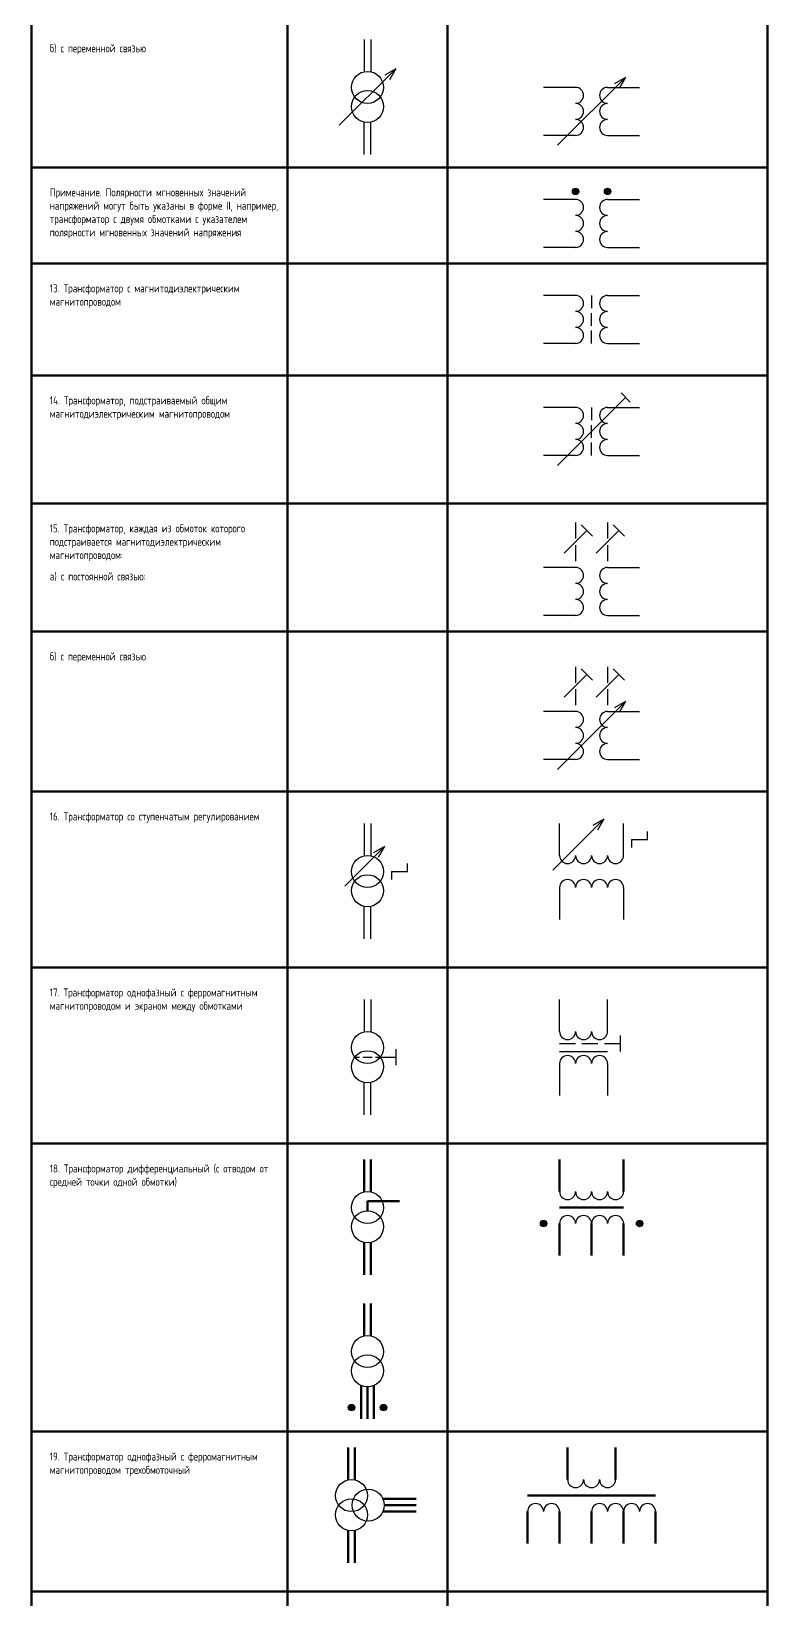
# Model space of a CAD drawing. Header units: millimetres. Extents: x 160 to 1402, y -1416 to 264.
# Drawn here: x 592.2 to 822.2, y -718.3 to -228.3 of the extents above; entities that cross this region are included whole.
import ezdxf

# ---------------------------------------------------------------- set-up
doc = ezdxf.new("R2010")
doc.units = ezdxf.units.MM
doc.layers.add('Слой1', color=3, linetype='Continuous', lineweight=50)
doc.layers.add('толстые линии', color=5, linetype='Continuous', lineweight=211)

msp = doc.modelspace()

# ---------------------------------------------------------------- hatches: boundary and pattern name
h = msp.add_hatch(color=7)
h.dxf.hatch_style = 1
edge = h.paths.add_edge_path()
edge.add_arc((762.17, -278.32), 1, 359.64, 719.64)
h = msp.add_hatch(color=7)
h.dxf.hatch_style = 1
edge = h.paths.add_edge_path()
edge.add_arc((772.17, -278.32), 1, 359.64, 719.64)
h = msp.add_hatch(color=7)
h.dxf.hatch_style = 1
edge = h.paths.add_edge_path()
edge.add_arc((752.17, -600.82), 1, 359.64, 719.64)
h = msp.add_hatch(color=7)
h.dxf.hatch_style = 1
edge = h.paths.add_edge_path()
edge.add_arc((782.17, -600.82), 1, 359.64, 719.64)
h = msp.add_hatch(color=7)
h.dxf.hatch_style = 1
edge = h.paths.add_edge_path()
edge.add_arc((692.17, -658.32), 1, 359.64, 719.64)
h = msp.add_hatch(color=7)
h.dxf.hatch_style = 1
edge = h.paths.add_edge_path()
edge.add_arc((702.17, -658.32), 1, 359.64, 719.64)

# ---------------------------------------------------------------- linework, layer by layer
at = {"color": 7}
for p, q in [((696.17, -230.82), (696.17, -240.92)), ((698.17, -230.82), (698.17, -240.92)), ((688.33, -257.66), (706, -239.98)), ((706, -239.98), (702.54, -241.98)), ((706, -239.98), (704, -243.45)), ((756.56, -263.93), (777.77, -242.71)), ((777.77, -242.71), (774.31, -244.71)), ((777.77, -242.71), (775.77, -246.18)), ((762.17, -245.82), (752.17, -245.82)), ((772.17, -245.82), (782.17, -245.82)), ((696.17, -266.82), (696.17, -256.72)), ((698.17, -266.82), (698.17, -256.72)), ((762.17, -260.82), (752.17, -260.82)), ((772.17, -260.82), (782.17, -260.82)), ((762.17, -280.82), (752.17, -280.82)), ((772.17, -280.82), (782.17, -280.82)), ((762.17, -295.82), (752.17, -295.82)), ((772.17, -295.82), (782.17, -295.82)), ((762.17, -310.82), (752.17, -310.82)), ((767.17, -310.82), (767.17, -314.82)), ((772.17, -310.82), (782.17, -310.82)), ((767.17, -320.32), (767.17, -316.32)), ((767.17, -325.82), (767.17, -321.82)), ((762.17, -325.82), (752.17, -325.82)), ((772.17, -325.82), (782.17, -325.82)), ((756.56, -363.93), (777.77, -342.71)), ((779.19, -344.13), (776.36, -341.3)), ((762.17, -345.82), (752.17, -345.82)), ((767.17, -345.82), (767.17, -349.82)), ((772.17, -345.82), (782.17, -345.82)), ((767.17, -355.32), (767.17, -351.32)), ((767.17, -360.82), (767.17, -356.82)), ((762.17, -360.82), (752.17, -360.82)), ((772.17, -360.82), (782.17, -360.82)), ((762.17, -381.82), (762.17, -386.82)), ((772.17, -381.82), (772.17, -386.82)), ((765.7, -384.29), (758.63, -391.36)), ((767.47, -386.05), (763.93, -382.52)), ((775.7, -384.29), (768.63, -391.36)), ((777.47, -386.05), (773.93, -382.52)), ((762.17, -388.82), (762.17, -393.82)), ((772.17, -388.82), (772.17, -393.82)), ((762.17, -395.82), (752.17, -395.82)), ((772.17, -395.82), (782.17, -395.82)), ((762.17, -410.82), (752.17, -410.82)), ((772.17, -410.82), (782.17, -410.82)), ((765.7, -429.29), (758.63, -436.36)), ((762.17, -426.82), (762.17, -431.82)), ((767.47, -431.05), (763.93, -427.52)), ((775.7, -429.29), (768.63, -436.36)), ((772.17, -426.82), (772.17, -431.82)), ((777.47, -431.05), (773.93, -427.52)), ((762.17, -433.82), (762.17, -438.82)), ((772.17, -433.82), (772.17, -438.82)), ((762.17, -440.82), (752.17, -440.82)), ((756.56, -458.93), (777.77, -437.71)), ((772.17, -440.82), (782.17, -440.82)), ((777.77, -437.71), (774.31, -439.71)), ((777.77, -437.71), (775.77, -441.18)), ((762.17, -455.82), (752.17, -455.82)), ((772.17, -455.82), (782.17, -455.82)), ((771, -474.48), (755.09, -490.39)), ((771, -474.48), (767.54, -476.48)), ((771, -474.48), (769, -477.95)), ((696.17, -475.82), (696.17, -485.92)), ((698.17, -475.82), (698.17, -485.92)), ((757.17, -485.82), (757.17, -475.82)), ((777.17, -485.82), (777.17, -475.82)), ((784.67, -480.82), (784.67, -478.32)), ((702.47, -483.02), (690.09, -495.39)), ((702.47, -483.02), (699, -485.02)), ((702.47, -483.02), (700.47, -486.48)), ((779.67, -480.82), (784.67, -480.82)), ((779.67, -480.82), (779.67, -483.32)), ((709.67, -490.82), (709.67, -488.32)), ((704.67, -490.82), (709.67, -490.82)), ((704.67, -490.82), (704.67, -493.32)), ((757.17, -495.82), (757.17, -505.82)), ((777.17, -495.82), (777.17, -505.82)), ((696.17, -511.82), (696.17, -501.72)), ((698.17, -511.82), (698.17, -501.72)), ((696.17, -530.82), (696.17, -540.92)), ((698.17, -530.82), (698.17, -540.92)), ((757.17, -540.82), (757.17, -530.82)), ((772.17, -540.82), (772.17, -530.82)), ((776.17, -547.07), (776.17, -542.07)), ((706.17, -551.32), (706.17, -546.32)), ((757.17, -544.57), (762.17, -544.57)), ((757.17, -547.07), (772.17, -547.07)), ((764.17, -544.57), (769.17, -544.57)), ((771.17, -544.57), (776.17, -544.57)), ((693.17, -548.82), (694.67, -548.82)), ((695.67, -548.82), (698.67, -548.82)), ((699.67, -548.82), (701.17, -548.82)), ((701.17, -548.82), (706.17, -548.82)), ((757.17, -550.82), (757.17, -560.82)), ((772.17, -550.82), (772.17, -560.82)), ((696.17, -566.82), (696.17, -556.72)), ((698.17, -566.82), (698.17, -556.72))]:
    msp.add_line(p, q, dxfattribs=at)
for centre, radius in [((697.17, -245.82), 5), ((697.17, -251.82), 5), ((762.17, -278.32), 1), ((772.17, -278.32), 1), ((697.17, -490.82), 5), ((697.17, -496.82), 5), ((697.17, -545.82), 5), ((697.17, -551.82), 5), ((697.17, -595.82), 5), ((697.17, -601.82), 5), ((752.17, -600.82), 1), ((782.17, -600.82), 1), ((697.17, -640.82), 5), ((697.17, -646.82), 5), ((692.17, -658.32), 1), ((702.17, -658.32), 1), ((692.17, -685.82), 5), ((697.36, -688.82), 5), ((692.17, -691.82), 5)]:
    msp.add_circle(centre, radius, dxfattribs=at)
for centre, start, end in [((762.17, -248.32), 270, 90), ((772.17, -248.32), 90, 270), ((762.17, -253.32), 270, 90), ((772.17, -253.32), 90, 270), ((762.17, -258.32), 270, 90), ((772.17, -258.32), 90, 270), ((762.17, -283.32), 270, 90), ((772.17, -283.32), 90, 270), ((762.17, -288.32), 270, 90), ((772.17, -288.32), 90, 270), ((762.17, -293.32), 270, 90), ((772.17, -293.32), 90, 270), ((762.17, -313.32), 270, 90), ((772.17, -313.32), 90, 270), ((762.17, -318.32), 270, 90), ((772.17, -318.32), 90, 270), ((762.17, -323.32), 270, 90), ((772.17, -323.32), 90, 270), ((762.17, -348.32), 270, 90), ((772.17, -348.32), 90, 270), ((762.17, -353.32), 270, 90), ((772.17, -353.32), 90, 270), ((762.17, -358.32), 270, 90), ((772.17, -358.32), 90, 270), ((762.17, -398.32), 270, 90), ((772.17, -398.32), 90, 270), ((762.17, -403.32), 270, 90), ((772.17, -403.32), 90, 270), ((762.17, -408.32), 270, 90), ((772.17, -408.32), 90, 270), ((762.17, -443.32), 270, 90), ((772.17, -443.32), 90, 270), ((762.17, -448.32), 270, 90), ((772.17, -448.32), 90, 270), ((762.17, -453.32), 270, 90), ((772.17, -453.32), 90, 270), ((759.67, -485.82), 180, 0), ((764.67, -485.82), 180, 0), ((769.67, -485.82), 180, 0), ((774.67, -485.82), 180, 0), ((759.67, -495.82), 0, 180), ((764.67, -495.82), 0, 180), ((769.67, -495.82), 0, 180), ((774.67, -495.82), 0, 180), ((759.67, -540.82), 180, 0), ((764.67, -540.82), 180, 0), ((769.67, -540.82), 180, 0), ((759.67, -550.82), 0, 180), ((764.67, -550.82), 0, 180), ((769.67, -550.82), 0, 180), ((759.67, -590.82), 180, 0), ((764.67, -590.82), 180, 0), ((769.67, -590.82), 180, 0), ((774.67, -590.82), 180, 0), ((759.67, -600.82), 0, 180), ((764.67, -600.82), 0, 180), ((769.67, -600.82), 0, 180), ((774.67, -600.82), 0, 180), ((762.17, -680.82), 180, 0), ((767.17, -680.82), 180, 0), ((772.17, -680.82), 180, 0), ((749.67, -690.82), 0, 180), ((754.67, -690.82), 0, 180), ((769.67, -690.82), 0, 180), ((774.67, -690.82), 0, 180), ((779.67, -690.82), 0, 180), ((784.67, -690.82), 0, 180)]:
    msp.add_arc(centre, 2.5, start, end, dxfattribs=at)
at = {"layer": 'Слой1', "color": 7}
for p, q in [((592.17, -1415.82), (592.17, 264.18)), ((672.17, 264.18), (672.17, -1415.82)), ((822.17, 264.18), (822.17, -1415.82)), ((722.17, 204.18), (722.17, -1415.82)), ((592.17, -270.82), (822.17, -270.82)), ((592.17, -300.82), (822.17, -300.82)), ((592.17, -335.82), (822.17, -335.82)), ((592.17, -375.82), (822.17, -375.82)), ((592.17, -415.82), (822.17, -415.82)), ((592.17, -465.82), (822.17, -465.82)), ((592.17, -520.82), (822.17, -520.82)), ((592.17, -575.82), (822.17, -575.82)), ((592.17, -665.82), (822.17, -665.82)), ((592.17, -715.82), (822.17, -715.82))]:
    msp.add_line(p, q, dxfattribs=at)
at = {"layer": 'толстые линии', "color": 7, "lineweight": 211}
for p, q in [((696.17, -580.82), (696.17, -590.92)), ((696.17, -625.82), (696.17, -635.92)), ((691.17, -670.82), (691.17, -680.92))]:
    msp.add_line(p, q, dxfattribs=at)
at = {"layer": 'толстые линии', "color": 7}
for p, q in [((698.17, -580.82), (698.17, -590.92)), ((757.17, -590.82), (757.17, -580.82)), ((777.17, -590.82), (777.17, -580.82)), ((697.17, -596.82), (697.17, -593.82)), ((697.17, -593.82), (707.17, -593.82)), ((757.17, -595.82), (777.17, -595.82)), ((757.17, -600.82), (757.17, -610.82)), ((767.17, -600.82), (767.17, -610.82)), ((777.17, -600.82), (777.17, -610.82)), ((696.17, -616.82), (696.17, -606.72)), ((698.17, -616.82), (698.17, -606.72)), ((698.17, -625.82), (698.17, -635.92)), ((695.17, -661.82), (695.17, -651.4)), ((699.17, -661.82), (699.17, -651.4)), ((697.17, -651.82), (697.17, -661.82)), ((693.17, -670.82), (693.17, -680.92)), ((759.67, -680.82), (759.67, -670.82)), ((774.67, -680.82), (774.67, -670.82)), ((747.17, -685.82), (787.17, -685.82)), ((712.36, -686.82), (701.94, -686.82)), ((712.36, -690.82), (701.94, -690.82)), ((702.36, -688.82), (712.36, -688.82)), ((747.17, -690.82), (747.17, -700.82)), ((757.17, -690.82), (757.17, -700.82)), ((767.17, -690.82), (767.17, -700.82)), ((777.17, -690.82), (777.17, -700.82)), ((787.17, -690.82), (787.17, -700.82)), ((691.17, -706.82), (691.17, -696.72)), ((693.17, -706.82), (693.17, -696.72))]:
    msp.add_line(p, q, dxfattribs=at)

# ---------------------------------------------------------------- texts
at = {"layer": 'Слой1', "color": 7, "char_height": 2.5, "attachment_point": 1}
for s, width, heights, insert in [('{\\FCS_Gost2304|c0;б) с переменной связью}', 75.0383, [13.76], (597.93, -232.36)), ('{\\FCS_Gost2304|c0;Примечание. Полярности мгновенных значений напряжений могут быть указаны в форме II, например, трансформатор с двумя обмотками с указателем полярности мгновенных значений напряжения}', 75.0383, [21.94], (597.93, -277.36)), ('{\\FCS_Gost2304|c0;13. Трансформатор с магнитодиэлектрическим магнитопроводом}', 75.0383, [21.94], (597.93, -307.36)), ('{\\FCS_Gost2304|c0;14. Трансформатор, подстраиваемый общим магнитодиэлектрическим магнитопроводом}', 75.3734, [21.94], (597.93, -342.36)), ('{\\FCS_Gost2304|c0;15. Трансформатор, каждая из обмоток которого подстраивается магнитодиэлектрическим магнитопроводом:}', 75.3734, [21.94], (597.93, -382.36)), ('{\\FCS_Gost2304|c0;а) с постоянной связью:}', 75.3734, [21.94], (597.93, -397.36)), ('{\\FCS_Gost2304|c0;б) с переменной связью}', 75.3734, [21.94], (597.93, -422.36)), ('{\\FCS_Gost2304|c0;16. Трансформатор со ступенчатым регулированием}', 75.3734, [21.94], (597.93, -472.36)), ('{\\FCS_Gost2304|c0;17. Трансформатор однофазный с ферромагнитным магнитопроводом и экраном между обмотками}', 75.3734, [21.94], (597.93, -527.36)), ('{\\FCS_Gost2304|c0;18. Трансформатор дифференциальный (с отводом от средней точки одной обмотки)}', 73.0489, [21.94], (597.93, -582.36)), ('{\\FCS_Gost2304|c0;19. Трансформатор однофазный с ферромагнитным магнитопроводом трехобмоточный}', 73.0489, [21.94], (597.93, -672.36))]:
    msp.add_mtext_dynamic_manual_height_columns(s, width=width, gutter_width=12.5, heights=heights, dxfattribs=dict(at, insert=insert))

doc.saveas('drawing.dxf')
